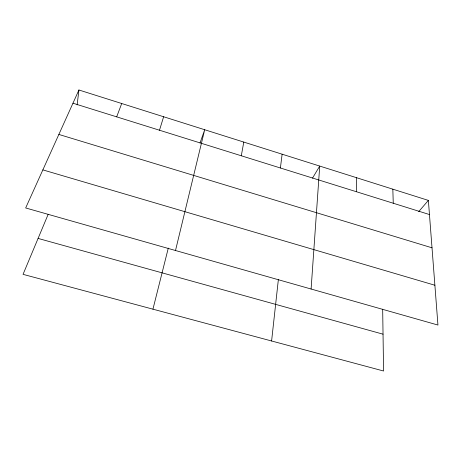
<?xml version="1.0" encoding="UTF-8"?>
<svg xmlns="http://www.w3.org/2000/svg" width="461" height="461" viewBox="0 0 461 461"><rect width="100%" height="100%" fill="white"/><g stroke="black" fill="none" stroke-linecap="round" stroke-linejoin="round"><path stroke-width="0.69" d="M356.359 191.713L356.618 177.733M311.1 289.024L319.721 166.075L312.506 178.142M271.598 340.984L278.363 279.568M77.125 104.929L78.929 89.993L428.373 200.402L437.95 325.051L25.666 207.957L78.929 89.993M280.403 167.988L282.115 154.193M241.299 155.778L243.783 142.08M175.508 250.513L204.701 129.737L200.011 143.002M152.943 309.175L168.3 248.099M159.489 130.227L163.632 116.76M116.679 116.852L121.716 103.512M48.18 214.302L23.05 274.347L383.564 371.007L382.682 309.187M418.715 211.611L428.373 200.402M38.084 238.423L383.039 334.185M42.856 169.89L434.89 285.238M58.858 134.439L432.015 247.816M72.965 103.201L429.462 214.549M392.83 189.177L393.256 203.238"/></g></svg>
